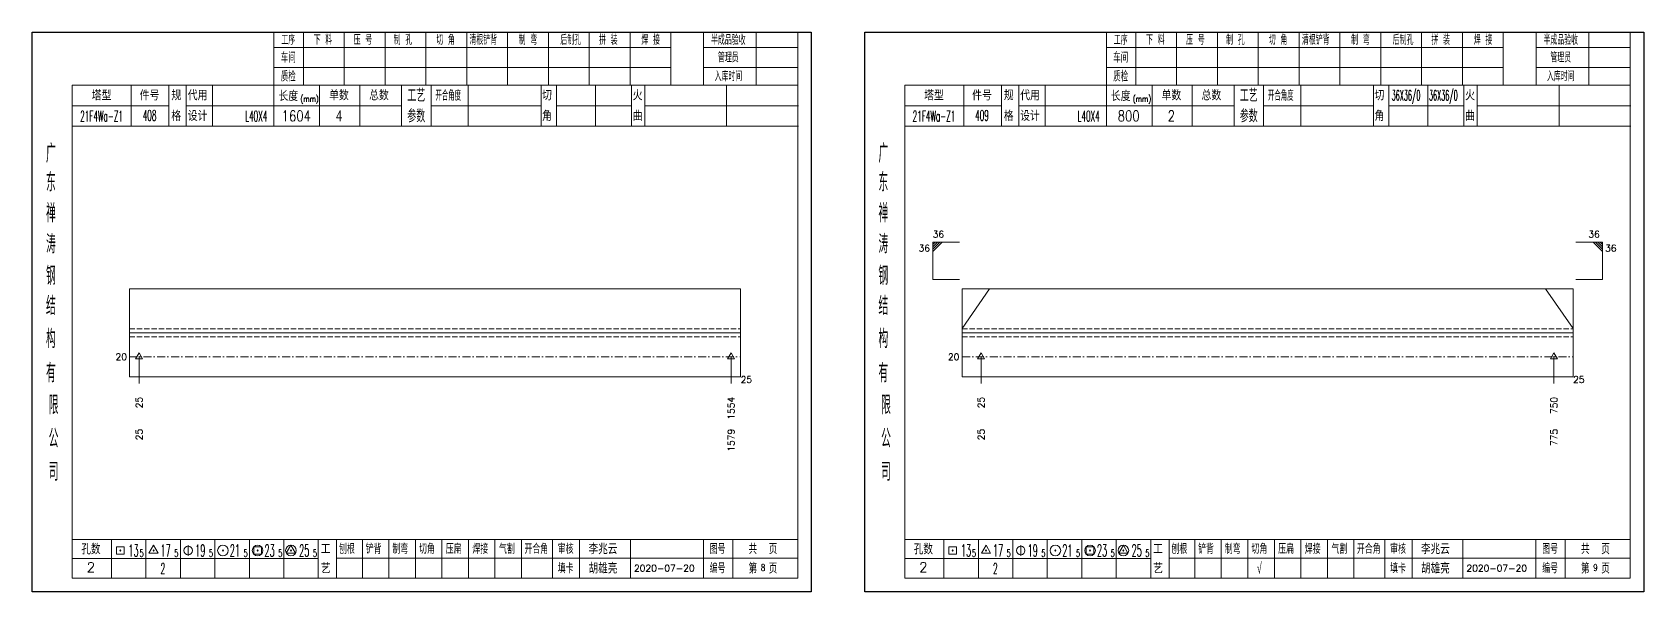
# Model space of a CAD drawing. Extents: x 1310 to 15542, y -76 to 8381.
# Drawn here: x 3701 to 4306, y 3664 to 3874 of the extents above; entities that cross this region are included whole.
import ezdxf
from ezdxf.enums import TextEntityAlignment as Align

# ---------------------------------------------------------------- set-up
doc = ezdxf.new("R2010")
doc.units = 0
doc.header["$MEASUREMENT"] = 0
doc.linetypes.add('一点画线', pattern=[5.2, 3, -1, 0.2, -1])
doc.linetypes.add('虚线', pattern=[2.75, 2, -0.75])
doc.layers.get('0').update_dxf_attribs({"linetype": 'CONTINUOUS', "lineweight": 25})
for name, color, linetype, lineweight in [('1', 7, 'CONTINUOUS', 25), ('4', 7, 'CONTINUOUS', 25), ('5', 7, 'CONTINUOUS', 25)]:
    doc.layers.add(name, color=color, linetype=linetype, lineweight=lineweight)
doc.styles.get("Standard").update_dxf_attribs({"font": 'simplex.shx', "width": 0.7, "height": 3, "bigfont": 'gbhzfs.shx'})

# ---------------------------------------------------------------- blocks, each defined once
blk = doc.blocks.new('孔17.5')
at = {"layer": '5', "color": 7, "linetype": 'Continuous', "lineweight": 13}
for p, q in [((0, 1), (-0.866, -0.5)), ((-0.1, -0.1), (0.1, 0.1)), ((0.1, -0.1), (-0.1, 0.1)), ((0.866, -0.5), (0, 1)), ((-0.866, -0.5), (0.866, -0.5))]:
    blk.add_line(p, q, dxfattribs=at)
blk = doc.blocks.new('CTJGK')
at = {"color": 6, "linetype": 'Continuous'}
for p, q in [((0, 209.97), (292.13, 209.97)), ((0, 0), (0, 209.97)), ((292.13, 209.97), (292.13, 0)), ((292.13, 0), (0, 0))]:
    blk.add_line(p, q, dxfattribs=at)

msp = doc.modelspace()

# ---------------------------------------------------------------- linework, layer by layer
at = {"color": 7, "linetype": 'Continuous', "lineweight": 13}
for p, q in [((4038.962, 3794.914), (4048.962, 3794.914)), ((4038.962, 3780.914), (4038.962, 3794.914)), ((4039.837, 3794.914), (4038.962, 3794.039)), ((4040.712, 3794.914), (4038.962, 3793.164)), ((4041.587, 3794.914), (4038.962, 3792.289)), ((4042.462, 3794.914), (4038.962, 3791.414)), ((4290.092, 3794.914), (4280.092, 3794.914)), ((4286.592, 3794.914), (4290.092, 3791.414)), ((4287.467, 3794.914), (4290.092, 3792.289)), ((4288.342, 3794.914), (4290.092, 3793.164)), ((4289.217, 3794.914), (4290.092, 3794.039)), ((4290.092, 3780.914), (4290.092, 3794.914)), ((4038.962, 3780.914), (4048.962, 3780.914)), ((4049.962, 3762.564), (4060.273, 3777.414)), ((4279.092, 3762.564), (4268.781, 3777.414)), ((4290.092, 3780.914), (4280.092, 3780.914)), ((3741.403, 3751.914), (3741.403, 3741.914)), ((3963.39, 3751.914), (3963.39, 3741.914)), ((4057.122, 3751.914), (4057.122, 3741.914)), ((4271.931, 3751.914), (4271.931, 3741.914))]:
    msp.add_line(p, q, dxfattribs=at)
at = {"color": 7, "linetype": 'Continuous', "lineweight": 18}
for p, q in [((3737.832, 3777.414), (3737.832, 3744.414)), ((3737.832, 3777.414), (3966.962, 3777.414)), ((3966.962, 3777.414), (3966.962, 3744.414)), ((4049.962, 3777.414), (4049.962, 3744.414)), ((4049.962, 3777.414), (4279.092, 3777.414)), ((4279.092, 3777.414), (4279.092, 3744.414)), ((3737.832, 3760.914), (3966.962, 3760.914)), ((4049.962, 3760.914), (4279.092, 3760.914))]:
    msp.add_line(p, q, dxfattribs=at)
at = {"color": 1, "linetype": '虚线', "lineweight": 18}
for p, q in [((3737.832, 3762.414), (3966.962, 3762.414)), ((3737.832, 3759.414), (3966.962, 3759.414)), ((4049.962, 3762.414), (4279.092, 3762.414)), ((4049.962, 3759.414), (4279.092, 3759.414))]:
    msp.add_line(p, q, dxfattribs=at)
at = {"color": 3, "linetype": '一点画线', "lineweight": 13}
for p, q in [((3737.832, 3751.914), (3966.962, 3751.914)), ((4049.962, 3751.914), (4279.092, 3751.914))]:
    msp.add_line(p, q, dxfattribs=at)
at = {"layer": '1', "color": 7, "linetype": 'Continuous', "lineweight": 18}
for p, q in [((3737.832, 3744.414), (3966.962, 3744.414)), ((4049.962, 3744.414), (4279.092, 3744.414))]:
    msp.add_line(p, q, dxfattribs=at)
at = {"layer": '4', "color": 1, "linetype": 'Continuous', "lineweight": 18}
for p, q in [((3701.332, 3873.741), (3701.332, 3663.771)), ((3993.462, 3873.741), (3701.332, 3873.741)), ((3791.962, 3873.741), (3791.962, 3853.901)), ((3802.992, 3873.741), (3802.992, 3853.881)), ((3818.302, 3873.741), (3818.302, 3853.881)), ((3833.622, 3873.741), (3833.622, 3853.881)), ((3848.932, 3873.741), (3848.932, 3853.881)), ((3864.242, 3873.741), (3864.242, 3853.881)), ((3879.552, 3873.741), (3879.552, 3853.881)), ((3894.872, 3873.741), (3894.872, 3853.881)), ((3910.182, 3873.741), (3910.182, 3853.881)), ((3925.492, 3873.741), (3925.492, 3853.881)), ((3940.802, 3873.741), (3940.802, 3853.901)), ((3940.802, 3873.741), (3940.802, 3853.881)), ((3953.082, 3873.741), (3953.082, 3853.881)), ((3972.832, 3873.741), (3972.832, 3853.881)), ((3988.412, 3873.741), (3988.412, 3853.881)), ((3993.462, 3843.941), (3993.462, 3873.741)), ((4013.462, 3873.741), (4013.462, 3663.771)), ((4305.592, 3873.741), (4013.462, 3873.741)), ((4104.092, 3873.741), (4104.092, 3853.901)), ((4115.122, 3873.741), (4115.122, 3853.881)), ((4130.432, 3873.741), (4130.432, 3853.881)), ((4145.752, 3873.741), (4145.752, 3853.881)), ((4161.062, 3873.741), (4161.062, 3853.881)), ((4176.372, 3873.741), (4176.372, 3853.881)), ((4191.682, 3873.741), (4191.682, 3853.881)), ((4207.002, 3873.741), (4207.002, 3853.881)), ((4222.312, 3873.741), (4222.312, 3853.881)), ((4237.622, 3873.741), (4237.622, 3853.881)), ((4252.932, 3873.741), (4252.932, 3853.901)), ((4252.932, 3873.741), (4252.932, 3853.881)), ((4265.212, 3873.741), (4265.212, 3853.881)), ((4284.962, 3873.741), (4284.962, 3853.881)), ((4300.542, 3873.741), (4300.542, 3853.881)), ((4305.592, 3843.941), (4305.592, 3873.741)), ((3940.802, 3868.011), (3791.962, 3868.011)), ((3988.412, 3868.011), (3953.082, 3868.011)), ((4252.932, 3868.011), (4104.092, 3868.011)), ((4300.542, 3868.011), (4265.212, 3868.011)), ((3940.802, 3860.531), (3791.962, 3860.531)), ((3988.412, 3860.531), (3953.082, 3860.531)), ((4252.932, 3860.531), (4104.092, 3860.531)), ((4300.542, 3860.531), (4265.212, 3860.531)), ((3716.342, 3853.881), (3716.342, 3668.821)), ((3988.412, 3853.881), (3716.342, 3853.881)), ((3738.462, 3853.891), (3738.462, 3838.471)), ((3752.612, 3838.471), (3752.612, 3853.881)), ((3759.112, 3838.471), (3759.112, 3853.881)), ((3768.982, 3853.881), (3768.982, 3838.471)), ((3791.962, 3853.901), (3791.962, 3838.471)), ((3809.082, 3853.881), (3809.082, 3838.471)), ((3824.132, 3853.881), (3824.132, 3838.471)), ((3839.832, 3853.881), (3839.832, 3838.471)), ((3850.892, 3853.881), (3850.892, 3838.471)), ((3864.842, 3853.881), (3864.842, 3838.471)), ((3892.142, 3853.881), (3892.142, 3838.471)), ((3897.902, 3853.881), (3897.902, 3838.471)), ((3912.522, 3853.881), (3912.522, 3838.471)), ((3925.982, 3853.881), (3925.982, 3838.471)), ((3930.972, 3853.881), (3930.972, 3838.471)), ((3961.712, 3853.881), (3961.712, 3838.471)), ((3988.412, 3668.821), (3988.412, 3853.881)), ((4028.472, 3853.881), (4028.472, 3668.821)), ((4300.542, 3853.881), (4028.472, 3853.881)), ((4050.592, 3853.891), (4050.592, 3838.471)), ((4064.742, 3838.471), (4064.742, 3853.881)), ((4071.242, 3838.471), (4071.242, 3853.881)), ((4081.112, 3853.881), (4081.112, 3838.471)), ((4104.092, 3853.901), (4104.092, 3838.471)), ((4121.212, 3853.881), (4121.212, 3838.471)), ((4136.262, 3853.881), (4136.262, 3838.471)), ((4151.962, 3853.881), (4151.962, 3838.471)), ((4163.022, 3853.881), (4163.022, 3838.471)), ((4176.972, 3853.881), (4176.972, 3838.471)), ((4204.272, 3853.881), (4204.272, 3838.471)), ((4210.032, 3853.881), (4210.032, 3838.471)), ((4224.652, 3853.881), (4224.652, 3838.471)), ((4238.112, 3853.881), (4238.112, 3838.471)), ((4243.102, 3853.881), (4243.102, 3838.471)), ((4273.842, 3853.881), (4273.842, 3838.471)), ((4300.542, 3668.821), (4300.542, 3853.881)), ((3752.612, 3846.121), (3716.342, 3846.121)), ((3839.832, 3846.171), (3759.112, 3846.171)), ((3850.892, 3846.171), (3892.142, 3846.171)), ((3897.902, 3846.171), (3925.982, 3846.171)), ((3930.972, 3846.171), (3988.592, 3846.171)), ((3993.462, 3663.771), (3993.462, 3843.941)), ((4064.742, 3846.121), (4028.472, 3846.121)), ((4151.962, 3846.171), (4071.242, 3846.171)), ((4163.022, 3846.171), (4204.272, 3846.171)), ((4210.032, 3846.171), (4238.112, 3846.171)), ((4243.102, 3846.171), (4300.722, 3846.171)), ((4305.592, 3663.771), (4305.592, 3843.941)), ((3988.592, 3838.471), (3716.342, 3838.471)), ((4300.722, 3838.471), (4028.472, 3838.471)), ((3716.342, 3683.351), (3988.412, 3683.351)), ((3731.032, 3683.351), (3731.032, 3668.821)), ((3743.962, 3668.821), (3743.962, 3683.351)), ((3756.892, 3683.351), (3756.892, 3668.821)), ((3769.812, 3668.821), (3769.812, 3683.351)), ((3782.742, 3683.351), (3782.742, 3668.821)), ((3795.672, 3668.821), (3795.672, 3683.351)), ((3808.592, 3668.821), (3808.592, 3683.351)), ((3815.462, 3668.821), (3815.462, 3683.351)), ((3825.122, 3668.821), (3825.122, 3683.351)), ((3835.062, 3668.821), (3835.062, 3683.351)), ((3845.002, 3668.821), (3845.002, 3683.351)), ((3854.952, 3668.821), (3854.952, 3683.351)), ((3864.892, 3668.821), (3864.892, 3683.351)), ((3874.832, 3668.821), (3874.832, 3683.351)), ((3884.782, 3668.821), (3884.782, 3683.351)), ((3896.422, 3668.821), (3896.422, 3683.351)), ((3906.572, 3668.821), (3906.572, 3683.351)), ((3925.632, 3668.821), (3925.632, 3683.351)), ((3953.012, 3668.821), (3953.012, 3683.351)), ((3963.972, 3668.821), (3963.972, 3683.351)), ((4028.472, 3683.351), (4300.542, 3683.351)), ((4043.162, 3683.351), (4043.162, 3668.821)), ((4056.092, 3668.821), (4056.092, 3683.351)), ((4069.022, 3683.351), (4069.022, 3668.821)), ((4081.942, 3668.821), (4081.942, 3683.351)), ((4094.872, 3683.351), (4094.872, 3668.821)), ((4107.802, 3668.821), (4107.802, 3683.351)), ((4120.722, 3668.821), (4120.722, 3683.351)), ((4127.592, 3668.821), (4127.592, 3683.351)), ((4137.252, 3668.821), (4137.252, 3683.351)), ((4147.192, 3668.821), (4147.192, 3683.351)), ((4157.132, 3668.821), (4157.132, 3683.351)), ((4167.082, 3668.821), (4167.082, 3683.351)), ((4177.022, 3668.821), (4177.022, 3683.351)), ((4186.962, 3668.821), (4186.962, 3683.351)), ((4196.912, 3668.821), (4196.912, 3683.351)), ((4208.552, 3668.821), (4208.552, 3683.351)), ((4218.702, 3668.821), (4218.702, 3683.351)), ((4237.762, 3668.821), (4237.762, 3683.351)), ((4265.142, 3668.821), (4265.142, 3683.351)), ((4276.102, 3668.821), (4276.102, 3683.351)), ((3808.592, 3676.221), (3716.342, 3676.221)), ((3815.422, 3676.381), (3988.412, 3676.381)), ((4120.722, 3676.221), (4028.472, 3676.221)), ((4127.552, 3676.381), (4300.542, 3676.381)), ((3716.342, 3668.821), (3988.412, 3668.821)), ((4028.472, 3668.821), (4300.542, 3668.821)), ((3701.332, 3663.771), (3993.462, 3663.771)), ((4013.462, 3663.771), (4305.592, 3663.771))]:
    msp.add_line(p, q, dxfattribs=at)
at = {"layer": '4', "color": 7, "linetype": 'Continuous', "lineweight": 13}
for p, q in [((3732.918, 3677.857), (3732.918, 3680.685)), ((3732.918, 3680.685), (3735.746, 3680.685)), ((3735.746, 3680.685), (3735.746, 3677.857)), ((3746.832, 3681.271), (3745.1, 3678.271)), ((3748.564, 3678.271), (3746.832, 3681.271)), ((3759.832, 3681.271), (3759.832, 3677.271)), ((3784.418, 3677.857), (3784.418, 3680.685)), ((3784.418, 3680.685), (3787.246, 3680.685)), ((3787.246, 3680.685), (3787.246, 3677.857)), ((3798.332, 3681.271), (3796.6, 3678.271)), ((3800.064, 3678.271), (3798.332, 3681.271)), ((4045.048, 3677.857), (4045.048, 3680.685)), ((4045.048, 3680.685), (4047.876, 3680.685)), ((4047.876, 3680.685), (4047.876, 3677.857)), ((4058.962, 3681.271), (4057.23, 3678.271)), ((4060.694, 3678.271), (4058.962, 3681.271)), ((4071.962, 3681.271), (4071.962, 3677.271)), ((4096.548, 3677.857), (4096.548, 3680.685)), ((4096.548, 3680.685), (4099.376, 3680.685)), ((4099.376, 3680.685), (4099.376, 3677.857)), ((4110.462, 3681.271), (4108.73, 3678.271)), ((4112.194, 3678.271), (4110.462, 3681.271)), ((3735.746, 3677.857), (3732.918, 3677.857)), ((3734.132, 3679.071), (3734.532, 3679.471)), ((3734.532, 3679.071), (3734.132, 3679.471)), ((3745.1, 3678.271), (3748.564, 3678.271)), ((3746.632, 3679.071), (3747.032, 3679.471)), ((3747.032, 3679.071), (3746.632, 3679.471)), ((3772.632, 3679.071), (3773.032, 3679.471)), ((3773.032, 3679.071), (3772.632, 3679.471)), ((3787.246, 3677.857), (3784.418, 3677.857)), ((3785.632, 3679.071), (3786.032, 3679.471)), ((3786.032, 3679.071), (3785.632, 3679.471)), ((3796.6, 3678.271), (3800.064, 3678.271)), ((3798.132, 3679.071), (3798.532, 3679.471)), ((3798.532, 3679.071), (3798.132, 3679.471)), ((4047.876, 3677.857), (4045.048, 3677.857)), ((4046.262, 3679.071), (4046.662, 3679.471)), ((4046.662, 3679.071), (4046.262, 3679.471)), ((4057.23, 3678.271), (4060.694, 3678.271)), ((4058.762, 3679.071), (4059.162, 3679.471)), ((4059.162, 3679.071), (4058.762, 3679.471)), ((4084.762, 3679.071), (4085.162, 3679.471)), ((4085.162, 3679.071), (4084.762, 3679.471)), ((4099.376, 3677.857), (4096.548, 3677.857)), ((4097.762, 3679.071), (4098.162, 3679.471)), ((4098.162, 3679.071), (4097.762, 3679.471)), ((4108.73, 3678.271), (4112.194, 3678.271)), ((4110.262, 3679.071), (4110.662, 3679.471)), ((4110.662, 3679.071), (4110.262, 3679.471))]:
    msp.add_line(p, q, dxfattribs=at)
for centre, radius in [((3759.832, 3679.271), 1.6), ((3772.832, 3679.271), 2), ((3785.832, 3679.271), 2), ((3798.332, 3679.271), 2), ((4071.962, 3679.271), 1.6), ((4084.962, 3679.271), 2), ((4097.962, 3679.271), 2), ((4110.462, 3679.271), 2)]:
    msp.add_circle(centre, radius, dxfattribs=at)

# ---------------------------------------------------------------- block references
at = {"color": 0, "linetype": 'Continuous'}
for p in [(3701.332, 3663.771), (4013.462, 3663.771)]:
    msp.add_blockref('CTJGK', p, dxfattribs=at)
at = {"layer": '1', "color": 8, "linetype": 'Continuous', "lineweight": 9, "xscale": 1.5, "yscale": 1.5, "zscale": 1.5}
for p in [(3741.403, 3751.914), (3963.39, 3751.914), (4057.122, 3751.914), (4271.931, 3751.914)]:
    msp.add_blockref('孔17.5', p, dxfattribs=at)

# ---------------------------------------------------------------- texts
at = {"color": 7, "linetype": 'Continuous', "lineweight": 13}
msp.add_text('36', height=2.5, dxfattribs=at).set_placement((4038.962, 3795.914), align=Align.BOTTOM_LEFT)
msp.add_text('36', height=2.5, dxfattribs=at).set_placement((4289.092, 3795.914), align=Align.BOTTOM_RIGHT)
msp.add_text('36', height=2.5, dxfattribs=at).set_placement((4037.962, 3793.914), align=Align.TOP_RIGHT)
msp.add_text('36', height=2.5, dxfattribs=at).set_placement((4291.092, 3793.914), align=Align.TOP_LEFT)
for p in [(3736.832, 3751.914), (4048.962, 3751.914)]:
    msp.add_text('20', height=2.5, dxfattribs=at).set_placement(p, align=Align.MIDDLE_RIGHT)
at = {"layer": '1', "color": 7, "linetype": 'Continuous', "lineweight": 13}
for p in [(3966.962, 3743.414), (4279.092, 3743.414)]:
    msp.add_text('25', height=2.5, dxfattribs=at).set_placement(p, align=Align.MIDDLE_LEFT)
at = {"layer": '1', "color": 8, "linetype": 'Continuous', "lineweight": 9}
for s, p in [('25', (3741.403, 3736.914)), ('1554', (3963.39, 3736.914)), ('25', (4057.122, 3736.914)), ('750', (4271.931, 3736.914))]:
    msp.add_text(s, height=2.5, rotation=90, dxfattribs=at).set_placement(p, align=Align.MIDDLE_RIGHT)
at = {"layer": '1', "color": 7, "linetype": 'Continuous', "lineweight": 13}
for s, p in [('25', (3741.403, 3724.914)), ('1579', (3963.39, 3724.914)), ('25', (4057.122, 3724.914)), ('775', (4271.931, 3724.914))]:
    msp.add_text(s, height=2.5, rotation=90, dxfattribs=at).set_placement(p, align=Align.MIDDLE_RIGHT)
at = {"layer": '4', "color": 1, "linetype": 'Continuous', "lineweight": 25}
for s, height, width, p in [('工序', 3.7, 0.7, (3797.332, 3870.871)), ('下 料', 3.7, 0.7, (3810.332, 3870.871)), ('压 号', 3.7, 0.7, (3825.332, 3870.871)), ('制 孔', 3.7, 0.7, (3840.332, 3870.871)), ('切 角', 3.7, 0.7, (3856.332, 3870.871)), ('清根铲背 ', 3.7, 0.7, (3871.332, 3870.871)), (' 制 弯', 3.7, 0.7, (3886.332, 3870.871)), (' 后制孔', 3.7, 0.7, (3902.332, 3870.871)), ('拼 装', 3.7, 0.7, (3917.332, 3870.871)), (' 焊 接', 3.7, 0.7, (3932.332, 3870.871)), ('半成品验收', 3.7, 0.7, (3962.332, 3870.871)), ('工序', 3.7, 0.7, (4109.462, 3870.871)), ('下 料', 3.7, 0.7, (4122.462, 3870.871)), ('压 号', 3.7, 0.7, (4137.462, 3870.871)), ('制 孔', 3.7, 0.7, (4152.462, 3870.871)), ('切 角', 3.7, 0.7, (4168.462, 3870.871)), ('清根铲背 ', 3.7, 0.7, (4183.462, 3870.871)), (' 制 弯', 3.7, 0.7, (4198.462, 3870.871)), (' 后制孔', 3.7, 0.7, (4214.462, 3870.871)), ('拼 装', 3.7, 0.7, (4229.462, 3870.871)), (' 焊 接', 3.7, 0.7, (4244.462, 3870.871)), ('半成品验收', 3.7, 0.7, (4274.462, 3870.871)), ('车间', 4, 0.7, (3797.332, 3864.271)), ('管理员', 3.7, 0.7, (3962.332, 3864.271)), ('车间', 4, 0.7, (4109.462, 3864.271)), ('管理员', 3.7, 0.7, (4274.462, 3864.271)), ('质检', 4, 0.7, (3797.332, 3857.211)), ('入库时间', 3.7, 0.7, (3962.332, 3857.211)), ('质检', 4, 0.7, (4109.462, 3857.211)), ('入库时间', 3.7, 0.7, (4274.462, 3857.211)), ('(mm)', 2.24, 0.7, (3805.332, 3848.771)), ('工艺', 4.8, 0.7, (3845.332, 3850.031)), ('开合角度', 4, 0.6, (3857.332, 3850.031)), ('(mm)', 2.24, 0.7, (4117.462, 3848.771)), ('工艺', 4.8, 0.7, (4157.462, 3850.031)), ('开合角度', 4, 0.6, (4169.462, 3850.031)), ('36X36/0', 3.8, 0.4, (4216.462, 3850.031)), ('36X36/0', 3.8, 0.4, (4230.462, 3850.031)), ('21F4Wa-Z1', 4, 0.5, (3727.332, 3842.291)), ('408', 4, 0.5, (3745.332, 3842.541)), ('L40X4', 4, 0.5, (3785.332, 3842.271)), ('1604', 4, 0.8, (3800.332, 3842.321)), ('4', 4, 0.8, (3816.332, 3842.321)), ('参数', 4.8, 0.7, (3845.332, 3842.321)), ('21F4Wa-Z1', 4, 0.5, (4039.462, 3842.291)), ('409', 4, 0.5, (4057.462, 3842.541)), ('L40X4', 4, 0.5, (4097.462, 3842.271)), ('800', 4, 0.8, (4112.462, 3842.321)), ('2', 4, 0.8, (4128.462, 3842.321)), ('参数', 4.8, 0.7, (4157.462, 3842.321)), ('广', 6.96, 0.7, (3708.332, 3828.241)), ('广', 6.96, 0.7, (4020.462, 3828.241)), ('东', 6.96, 0.7, (3708.332, 3817.451)), ('东', 6.96, 0.7, (4020.462, 3817.451)), ('禅', 6.96, 0.7, (3708.332, 3805.861)), ('禅', 6.96, 0.7, (4020.462, 3805.861)), ('涛', 6.96, 0.7, (3708.332, 3794.261)), ('涛', 6.96, 0.7, (4020.462, 3794.261)), ('钢', 6.96, 0.7, (3708.332, 3782.371)), ('钢', 6.96, 0.7, (4020.462, 3782.371)), ('结', 6.96, 0.7, (3708.332, 3771.061)), ('结', 6.96, 0.7, (4020.462, 3771.061)), ('构', 6.96, 0.7, (3708.332, 3758.681)), ('构', 6.96, 0.7, (4020.462, 3758.681)), ('有', 6.96, 0.7, (3708.332, 3745.871)), ('有', 6.96, 0.7, (4020.462, 3745.871)), ('限', 6.96, 0.7, (3709.332, 3733.871)), ('限', 6.96, 0.7, (4021.462, 3733.871)), ('公', 6.96, 0.7, (3709.332, 3721.331)), ('公', 6.96, 0.7, (4021.462, 3721.331)), ('司', 6.96, 0.7, (3709.332, 3708.851)), ('司', 6.96, 0.7, (4021.462, 3708.851)), ('13', 4.47, 0.5, (3739.332, 3679.271)), ('17', 4.47, 0.5, (3751.332, 3679.271)), ('19', 4.47, 0.5, (3764.332, 3679.271)), ('21', 4.47, 0.5, (3777.332, 3679.271)), ('23', 4.47, 0.5, (3790.332, 3679.271)), ('25', 4.47, 0.5, (3803.332, 3679.271)), ('刨根', 3.7, 0.8, (3819.332, 3679.871)), ('铲背', 3.7, 0.8, (3829.332, 3679.871)), ('制弯', 3.7, 0.8, (3839.332, 3679.871)), ('切角', 3.7, 0.8, (3849.332, 3679.871)), ('压扁', 3.7, 0.8, (3859.332, 3679.871)), ('焊接', 3.7, 0.8, (3869.332, 3679.871)), ('气割', 3.7, 0.8, (3879.332, 3679.871)), ('开合角', 3.7, 0.8, (3890.332, 3679.871)), ('审核', 3.7, 0.8, (3901.332, 3679.871)), ('图号', 3.7, 0.8, (3958.332, 3679.871)), ('共  页', 4, 0.8, (3975.332, 3679.871)), ('13', 4.47, 0.5, (4051.462, 3679.271)), ('17', 4.47, 0.5, (4063.462, 3679.271)), ('19', 4.47, 0.5, (4076.462, 3679.271)), ('21', 4.47, 0.5, (4089.462, 3679.271)), ('23', 4.47, 0.5, (4102.462, 3679.271)), ('25', 4.47, 0.5, (4115.462, 3679.271)), ('刨根', 3.7, 0.8, (4131.462, 3679.871)), ('铲背', 3.7, 0.8, (4141.462, 3679.871)), ('制弯', 3.7, 0.8, (4151.462, 3679.871)), ('切角', 3.7, 0.8, (4161.462, 3679.871)), ('压扁', 3.7, 0.8, (4171.462, 3679.871)), ('焊接', 3.7, 0.8, (4181.462, 3679.871)), ('气割', 3.7, 0.8, (4191.462, 3679.871)), ('开合角', 3.7, 0.8, (4202.462, 3679.871)), ('审核', 3.7, 0.8, (4213.462, 3679.871)), ('图号', 3.7, 0.8, (4270.462, 3679.871)), ('共  页', 4, 0.8, (4287.462, 3679.871)), ('5', 2.68, 0.6, (3742.332, 3678.271)), ('2', 4, 0.5, (3750.332, 3672.521)), ('5', 2.68, 0.6, (3755.332, 3678.271)), ('5', 2.68, 0.6, (3768.332, 3678.271)), ('5', 2.68, 0.6, (3781.332, 3678.271)), ('5', 2.68, 0.6, (3794.332, 3678.271)), ('5', 2.68, 0.6, (3807.332, 3678.271)), ('填卡', 3.7, 0.8, (3901.332, 3672.601)), ('编号', 3.7, 0.8, (3958.332, 3672.601)), ('第  页', 4, 0.8, (3975.332, 3672.601)), ('5', 2.68, 0.6, (4054.462, 3678.271)), ('2', 4, 0.5, (4062.462, 3672.521)), ('5', 2.68, 0.6, (4067.462, 3678.271)), ('5', 2.68, 0.6, (4080.462, 3678.271)), ('5', 2.68, 0.6, (4093.462, 3678.271)), ('5', 2.68, 0.6, (4106.462, 3678.271)), ('5', 2.68, 0.6, (4119.462, 3678.271)), ('√', 4, 0.6, (4161.462, 3672.601)), ('填卡', 3.7, 0.8, (4213.462, 3672.601)), ('编号', 3.7, 0.8, (4270.462, 3672.601)), ('第  页', 4, 0.8, (4287.462, 3672.601))]:
    msp.add_text(s, height=height, dxfattribs=dict(at, width=width)).set_placement(p, align=Align.MIDDLE_CENTER)
for s, height, p in [('塔型', 3.7, (3727.332, 3850.001)), ('件号', 3.7, (3745.332, 3850.001)), ('规', 3.7, (3755.332, 3850.031)), ('代用', 3.7, (3763.332, 3850.031)), ('长度', 3.7, (3797.332, 3849.771)), ('单数', 3.7, (3816.332, 3850.031)), ('总数', 3.7, (3831.332, 3850.031)), ('切', 3.7, (3894.332, 3850.031)), ('火', 3.7, (3928.332, 3850.031)), ('塔型', 3.7, (4039.462, 3850.001)), ('件号', 3.7, (4057.462, 3850.001)), ('规', 3.7, (4067.462, 3850.031)), ('代用', 3.7, (4075.462, 3850.031)), ('长度', 3.7, (4109.462, 3849.771)), ('单数', 3.7, (4128.462, 3850.031)), ('总数', 3.7, (4143.462, 3850.031)), ('切', 3.7, (4206.462, 3850.031)), ('火', 3.7, (4240.462, 3850.031)), ('格', 3.7, (3755.332, 3842.321)), ('设计', 3.7, (3763.332, 3842.321)), ('角', 3.7, (3894.332, 3842.321)), ('曲', 3.7, (3928.332, 3842.321)), ('格', 3.7, (4067.462, 3842.321)), ('设计', 3.7, (4075.462, 3842.321)), ('角', 3.7, (4206.462, 3842.321)), ('曲', 3.7, (4240.462, 3842.321)), ('孔数', 4, (3723.332, 3679.791)), ('工', 3.7, (3811.332, 3679.871)), ('李兆云', 4, (3915.332, 3679.871)), ('孔数', 4, (4035.462, 3679.791)), ('工', 3.7, (4123.462, 3679.871)), ('李兆云', 4, (4227.462, 3679.871)), ('2', 3.7, (3723.332, 3672.961)), ('艺', 3.7, (3811.332, 3672.521)), ('胡雄亮', 4, (3915.332, 3672.601)), ('2', 3.7, (4035.462, 3672.961)), ('艺', 3.7, (4123.462, 3672.521)), ('胡雄亮', 4, (4227.462, 3672.601)), ('2020-07-20', 2.5, (3938.332, 3672.601)), ('2020-07-20', 2.5, (4250.462, 3672.601))]:
    msp.add_text(s, height=height, dxfattribs=at).set_placement(p, align=Align.MIDDLE_CENTER)
at = {"layer": '4', "color": 6, "linetype": 'Continuous', "lineweight": 25, "width": 0.8}
for s, p in [('8', (3975.357, 3672.829)), ('9', (4287.487, 3672.829))]:
    msp.add_text(s, height=2.5, dxfattribs=at).set_placement(p, align=Align.MIDDLE_CENTER)

doc.saveas('drawing.dxf')
